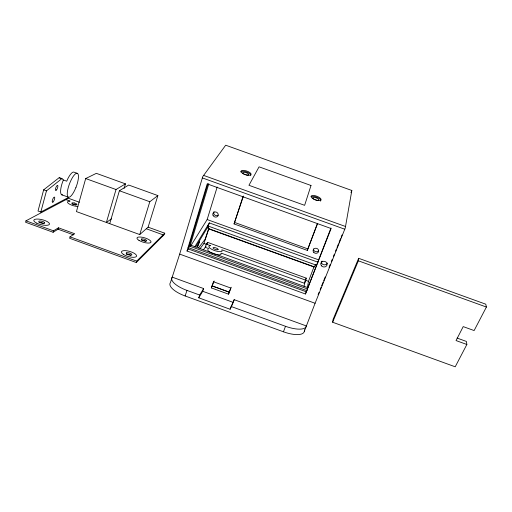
<?xml version="1.0" encoding="UTF-8"?>
<svg xmlns="http://www.w3.org/2000/svg" width="512" height="512" viewBox="0 0 512 512"><rect width="100%" height="100%" fill="white"/><g stroke="black" fill="none" stroke-linecap="round" stroke-linejoin="round"><path stroke-width="0.77" d="M332.627 322.234L358.362 260.813L358.656 258.298L485.773 304.192L486.4 307.046L474.125 330.56L463.206 326.611L456.051 340.57L466.861 344.486L455.213 366.797L332.627 322.234L333.088 319.405L358.656 258.298M304.326 331.315L315.091 303.27L345.261 227.987L351.834 190.47L225.677 145.203L202.726 176.646L179.68 254.112L170.451 282.566A20.326 7.341 17.9 0 0 170.445 286.253L171.155 287.341A20.326 7.341 17.9 0 0 185.133 295.968L283.443 331.795A20.39 7.392 21.1 0 0 300.198 334.355L301.542 334.01A20.39 7.392 21.1 0 0 304.326 331.315L304.576 329.754M307.373 287.674L308.48 281.37L314.01 266.752L315.968 264.467M221.51 253.222L304.608 283.347L305.792 280.205L306.189 278.112L207.59 242.387L206.304 244.147L205.242 247.322L208.768 248.602M304.019 286.419L305.011 281.229L306.189 278.112M305.453 293.997L331.11 228.531L207.213 183.885L187.008 251.014L305.453 293.997L330.957 228.026M79.354 202.24L68.48 198.298L25.978 220.819L25.6 222.259L53.101 232.262L58.042 229.216L58.432 227.808L74.688 233.722L70.029 236.845L69.626 238.278L136.282 262.534L164.365 234.451L164.762 233.203L148.109 227.168L139.731 234.566L76.442 211.597L85.696 178.554L96.339 173.344L125.453 183.866L124.115 188.39M77.619 173.485L74.336 172.294A12.762 3.725 -69.6 0 0 67.808 178.765L66.726 181.19L63.386 179.981L61.952 178.566L59.258 177.594L43.648 189.843L38.022 211.021L40.819 212.038L68.55 197.427M40.819 212.038L46.464 190.867L61.952 178.566M242.995 196.557L234.061 223.917L307.322 250.394L317.414 223.494M53.101 232.262L53.491 230.829L58.432 227.808M125.453 183.866L116.026 189.523L106.387 222.464L111.462 218.854M109.722 223.674L119.398 190.746L128.691 185.037L157.869 195.578L148.109 227.168M187.008 251.014L188.275 248.979L207.955 183.699M307.59 288.979L189.946 246.31L208.838 183.757M190.317 246.291L190.662 245.152L307.891 287.661M139.731 234.566L149.798 201.734L157.869 195.578M136.282 262.534L136.717 261.114L164.762 233.203M190.976 245.53L207.162 219.546L217.178 187.034M195.738 246.938L208.32 226.112L209.312 222.906L317.978 262.202M162.707 236.109L163.104 234.854L146.304 228.762M234.061 223.917L243.469 196M185.133 295.968L186.976 290.406A20.371 7.206 17.9 0 1 172.947 281.837L172.224 280.755A20.371 7.206 17.9 0 1 172.218 277.133L203.642 288.57L202.726 291.283L198.758 297.818L230.086 309.235L233.229 302.387L202.726 291.283M200.16 248.525L203.936 243.482L208.851 228.698L208.128 225.754M206.963 244.282L207.59 242.387M198.758 297.818L199.693 295.04L203.642 288.57M211.366 287.917L213.472 281.741L230.714 288.006L228.563 294.176L211.366 287.917L214.163 281.011M228.563 294.176L231.264 287.232M230.086 309.235L234.176 299.68L306.381 325.958A20.435 7.251 21 0 1 303.622 328.589L302.278 328.922A20.435 7.251 21 0 1 285.504 326.298L231.059 306.464M233.466 301.709L234.176 299.68M283.443 331.795L285.504 326.298M307.322 250.394L317.466 223.808M350.97 192.71L351.834 190.47M321.152 263.296L322.029 261.062M318.118 294.637L319.002 292.422M320.186 289.478L321.069 287.27M321.658 285.792L323.136 282.112M323.731 280.64L325.203 276.954M329.043 267.379L330.227 264.435M331.405 261.485L332.294 259.277M333.472 256.326L334.362 254.118M335.539 251.174L336.429 248.96M337.018 247.488L338.496 243.808M339.085 242.33L340.563 238.65M341.152 237.178L342.042 234.963M63.386 179.981L63.117 180.582A12.762 3.782 -69.6 0 0 62.618 194.867M194.746 246.906L209.312 222.906M189.946 246.31L190.662 245.152M203.398 249.856L206.112 246.138M198.611 247.846L205.178 239.2L208.416 229.453L207.546 225.958M212.659 253.466L213.267 253.677M203.373 175.309L345.683 226.554M202.298 177.894L344.8 229.229M358.362 260.813L486.4 307.046M234.803 222.502L307.738 248.858M207.162 219.546L318.528 259.808M85.696 178.554L116.026 189.523M119.398 190.746L149.798 201.734M208.32 226.112L316.749 265.338M208.851 228.698L314.01 266.752M208.531 228.826L314.272 267.091M206.304 244.147L210.534 245.683L209.805 245.766A7.066 2.125 18.5 0 0 213.741 250.246L215.494 250.861A7.066 2.125 18.5 0 0 222.067 251.194L221.837 249.779L305.792 280.205M203.936 243.482L206.944 244.576M305.472 280.282L308.48 281.37M61.613 194.733L68.198 197.12M457.088 338.067L466.387 341.44L466.861 344.486M43.648 189.843L46.464 190.867M65.971 199.629L70.099 201.126L69.126 201.158A7.149 2.067 15.1 0 0 69.888 204.358L71.418 205.037A7.149 2.067 15.1 0 0 77.856 206.528M188.077 247.533L307.11 290.714M188.275 248.979L306.016 291.699M179.68 254.112L315.091 303.27M58.042 229.216L73.555 234.854M212.147 285.888L229.344 292.141M212.435 286.074L229.498 292.282M25.978 220.819L53.491 230.829M70.029 236.845L136.717 261.114M186.976 290.406L199.693 295.04M59.258 177.594L60.365 178.675M220.998 253.222L220.986 254.381A7.059 2.15 18.5 0 1 214.413 254.074M318.56 250.778A2.797 2.528 14 0 1 313.485 248.941M218.221 215.174A2.79 2.509 30.9 0 1 214.01 211.616M212.096 253.235A7.059 2.15 18.5 0 1 208.032 249.267M327.386 263.059A3.155 2.829 12.6 0 1 323.77 264.736A3.155 2.829 12.6 0 1 321.286 261.632M246.272 175.014A3.059 1.114 18.1 0 0 248.506 174.886L248.666 174.63A3.059 1.114 18.1 0 0 244.499 172.32A3.059 1.114 18.1 0 0 244.07 174.208M245.504 174.81A3.059 1.114 18.1 0 1 244.755 174.534M315.712 200.058A3.066 1.12 20.3 0 0 318.56 200.102L318.669 199.834A3.066 1.12 20.3 0 0 316.205 197.869A3.066 1.12 20.3 0 0 312.986 197.69L312.87 197.952A3.066 1.12 20.3 0 0 314.957 199.776M311.091 196.678A5.312 1.939 20.3 0 1 317.587 197.574A5.312 1.939 20.3 0 1 320.467 201.12M240.774 171.93A5.299 1.926 18.1 0 1 246.733 172.032A5.299 1.926 18.1 0 1 250.726 175.507M126.285 254.163A2.95 0.998 16.1 0 1 128.877 254.394L129.6 254.637A2.95 0.998 16.1 0 1 130.797 255.251M39.098 222.458A3.027 0.966 13.8 0 1 41.888 222.752L42.611 222.995A3.027 0.966 13.8 0 1 43.75 223.584M72.237 204.077A2.675 0.781 15 0 1 75.898 204.986M141.632 240.218A2.746 0.87 16.6 0 1 145.805 241.414M197.6 246.221L197.626 246.758L199.507 241.594L197.6 246.221M311.014 185.491L304.627 205.325L248.947 185.286L259.066 166.835L311.014 185.491M75.93 187.475L74.63 190.413A12.762 3.661 -69.6 0 1 67.795 196.698A12.762 3.661 -69.6 0 1 69.805 183.002L71.149 179.974A12.762 3.661 -69.6 0 1 77.933 173.843A12.762 3.661 -69.6 0 1 75.93 187.475M218.106 249.402L218.016 249.594A2.65 0.794 18.5 0 1 215.565 249.472L214.912 249.242A2.65 0.794 18.5 0 1 213.094 247.744A2.65 0.794 18.5 0 1 215.802 247.878A2.65 0.794 18.5 0 1 218.106 249.402M126.362 252.909L126.189 253.126A2.95 0.992 16.1 0 0 128.493 254.822A2.95 0.992 16.1 0 0 131.77 254.918A2.95 0.992 16.1 0 0 130.029 253.242L129.306 252.998A2.95 0.992 16.1 0 0 126.362 252.909M44.57 223.014L44.326 223.2A3.027 0.96 13.9 0 1 40.608 222.867A3.027 0.96 13.9 0 1 38.854 221.28A3.027 0.96 13.9 0 1 42.266 221.344L42.989 221.587A3.027 0.96 13.9 0 1 44.57 223.014M141.651 239.002L141.434 239.162A2.746 0.864 16.6 0 0 144.659 241.069A2.746 0.864 16.6 0 0 146.08 240.013A2.746 0.864 16.6 0 0 141.651 239.002M52.89 202.112L52.627 202.214A2.72 0.826 -69 0 1 52.474 200.051A2.72 0.826 -69 0 1 54.074 197.203L54.336 197.101A2.72 0.826 -69 0 1 54.483 199.264A2.72 0.826 -69 0 1 52.89 202.112M74.432 203.034L73.76 202.893A2.682 0.774 15.1 0 0 72.122 203.654L73.683 204.416A2.682 0.774 15.1 0 0 76.96 204.57A2.682 0.774 15.1 0 0 74.432 203.034M213.114 215.558A2.803 2.522 30.9 0 0 217.843 216.064A2.803 2.522 30.9 0 0 215.565 211.942A2.803 2.522 30.9 0 0 213.114 215.558M313.766 252.358A2.81 2.534 14 0 0 318.522 251.744A2.81 2.534 14 0 0 315.36 248.256A2.81 2.534 14 0 0 313.766 252.358M321.555 265.888A3.174 2.842 12.7 0 0 326.944 265.222A3.174 2.842 12.7 0 0 323.386 261.306A3.174 2.842 12.7 0 0 321.555 265.888M312.205 198.074A5.318 1.933 20.3 0 0 320.806 200.224A5.318 1.933 20.3 0 0 315.296 195.744A5.318 1.933 20.3 0 0 312.205 198.074M242.714 173.408A5.306 1.92 18.1 0 0 251.021 174.605A5.306 1.92 18.1 0 0 244.371 170.458A5.306 1.92 18.1 0 0 242.714 173.408M56.563 189.888A2.726 0.838 -69.4 0 0 57.76 185.51A2.726 0.838 -69.4 0 0 55.616 188.397A2.726 0.838 -69.4 0 0 56.563 189.888M138.995 240.39A7.322 2.304 16.6 0 0 150.81 242.483A7.322 2.304 16.6 0 0 142.227 237.248A7.322 2.304 16.6 0 0 138.995 240.39M123.277 254.317A7.872 2.65 16.1 0 0 136.198 256.678A7.872 2.65 16.1 0 0 127.539 250.906A7.872 2.65 16.1 0 0 123.277 254.317M36.787 223.187A8.07 2.56 13.9 0 0 49.434 224.288A8.07 2.56 13.9 0 0 38.739 219.11A8.07 2.56 13.9 0 0 36.787 223.187"/></g></svg>
